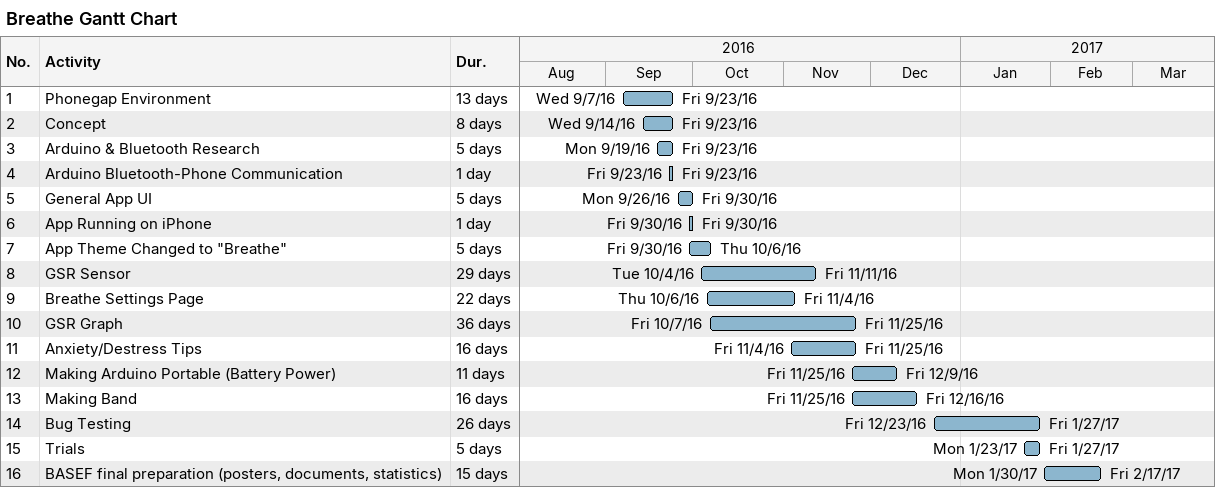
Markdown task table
Breathe Gantt Chart

| ID | Task | Duration | Start | Finish |
|---|---|---|---|---|
| 1 | Phonegap Environment | 13d | 2016-09-07 | 2016-09-23 |
| 2 | Concept | 8d | 2016-09-14 | 2016-09-23 |
| 3 | Arduino & Bluetooth Research | 5d | 2016-09-19 | 2016-09-23 |
| 4 | Arduino Bluetooth-Phone Communication | 1d | 2016-09-23 | 2016-09-23 |
| 5 | General App UI | 5d | 2016-09-26 | 2016-09-30 |
| 6 | App Running on iPhone | 1d | 2016-09-30 | 2016-09-30 |
| 7 | App Theme Changed to "Breathe" | 5d | 2016-09-30 | 2016-10-06 |
| 8 | GSR Sensor | 29d | 2016-10-04 | 2016-11-11 |
| 9 | Breathe Settings Page | 22d | 2016-10-06 | 2016-11-04 |
| 10 | GSR Graph | 36d | 2016-10-07 | 2016-11-25 |
| 11 | Anxiety/Destress Tips | 16d | 2016-11-04 | 2016-11-25 |
| 12 | Making Arduino Portable (Battery Power) | 11d | 2016-11-25 | 2016-12-09 |
| 13 | Making Band | 16d | 2016-11-25 | 2016-12-16 |
| 14 | Bug Testing | 26d | 2016-12-23 | 2017-01-27 |
| 15 | Trials | 5d | 2017-01-23 | 2017-01-27 |
| 16 | BASEF final preparation (posters, documents, statistics) | 15d | 2017-01-30 | 2017-02-17 |
